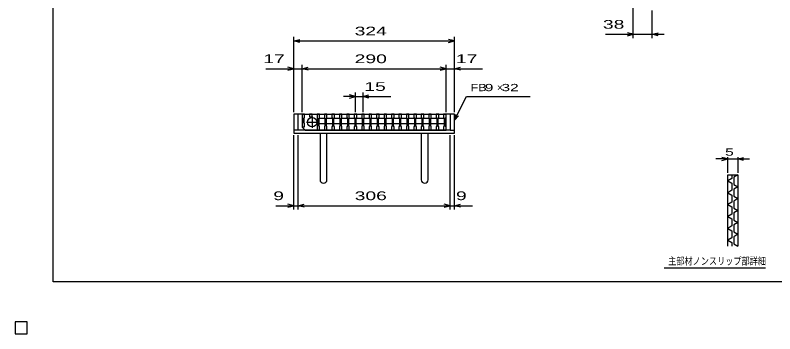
# Model space of a CAD drawing. Units: millimetres, scale not verified. Extents: x -1456 to 1389, y -1026 to 839.
# Drawn here: x -1456 to 74, y -1026 to -383 of the extents above; entities that cross this region are included whole.
import ezdxf
from ezdxf.enums import TextEntityAlignment as Align

# ---------------------------------------------------------------- set-up
doc = ezdxf.new("R2010")
doc.units = ezdxf.units.MM
doc.header["$LTSCALE"] = 8
for name, color, linetype, lineweight in [('0_2', 150, 'Continuous', 25), ('16', 3, 'Continuous', 25), ('19', 6, 'Continuous', 25), ('22', 4, 'Continuous', 25), ('32', 4, 'Continuous', 25)]:
    doc.layers.add(name, color=color, linetype=linetype, lineweight=lineweight)
doc.styles.add('ベクトル', font='')
doc.styles.get('ベクトル').set_extended_font_data('ベクトル')

msp = doc.modelspace()

# ---------------------------------------------------------------- linework, layer by layer
at = {"layer": '0_2'}
for p, q in [((-1379.2, -921.2), (-1379.2, 838.8)), ((1388.8, -921.2), (-1379.2, -921.2))]:
    msp.add_line(p, q, dxfattribs=at)
at = {"layer": '16'}
for p, q in [((-878, -583), (-878, -582.3)), ((-878, -582.3), (-873, -582.3)), ((-878, -583), (-878, -589)), ((-873, -583), (-878, -583)), ((-878, -583), (-878, -609)), ((-878, -583), (-588, -583)), ((-878, -589), (-877, -591)), ((-877, -591), (-877, -600)), ((-874, -583), (-849, -583)), ((-874, -591), (-873, -589)), ((-874, -600), (-874, -591)), ((-873, -582.3), (-873, -583)), ((-873, -589), (-873, -583)), ((-863, -583), (-863, -582.3)), ((-863, -582.3), (-858, -582.3)), ((-863, -583), (-863, -588)), ((-858, -583), (-863, -583)), ((-863, -588), (-858, -588)), ((-858, -582.3), (-858, -583)), ((-858, -588), (-858, -583)), ((-858, -587.5), (-858, -610.5)), ((-848, -583), (-848, -582.3)), ((-848, -582.3), (-843, -582.3)), ((-848, -583), (-848, -589.5)), ((-843, -583), (-848, -583)), ((-848, -589.5), (-847, -591.5)), ((-847, -591.5), (-847, -606.5)), ((-844, -591.5), (-843, -589.5)), ((-844, -591.5), (-843, -590.5)), ((-844, -606.5), (-844, -591.5)), ((-843, -582.3), (-843, -583)), ((-843, -589.5), (-843, -583)), ((-843, -590.5), (-833, -590.5)), ((-833, -583), (-833, -582.3)), ((-833, -582.3), (-828, -582.3)), ((-833, -583), (-833, -589.5)), ((-828, -583), (-833, -583)), ((-833, -589.5), (-832, -591.5)), ((-833, -590.5), (-832, -591.5)), ((-832, -591.5), (-832, -606.5)), ((-829, -591.5), (-828, -589.5)), ((-829, -591.5), (-828, -590.5)), ((-829, -606.5), (-829, -591.5)), ((-828, -582.3), (-828, -583)), ((-828, -589.5), (-828, -583)), ((-828, -590.5), (-818, -590.5)), ((-818, -583), (-818, -582.3)), ((-818, -582.3), (-813, -582.3)), ((-818, -583), (-818, -589.5)), ((-813, -583), (-818, -583)), ((-818, -589.5), (-817, -591.5)), ((-818, -590.5), (-817, -591.5)), ((-817, -591.5), (-817, -606.5)), ((-814, -591.5), (-813, -589.5)), ((-814, -591.5), (-813, -590.5)), ((-814, -606.5), (-814, -591.5)), ((-813, -582.3), (-813, -583)), ((-813, -589.5), (-813, -583)), ((-813, -590.5), (-803, -590.5)), ((-803, -583), (-803, -582.3)), ((-803, -582.3), (-798, -582.3)), ((-803, -583), (-803, -589.5)), ((-798, -583), (-803, -583)), ((-803, -589.5), (-802, -591.5)), ((-803, -590.5), (-802, -591.5)), ((-802, -591.5), (-802, -606.5)), ((-799, -591.5), (-798, -589.5)), ((-799, -591.5), (-798, -590.5)), ((-799, -606.5), (-799, -591.5)), ((-798, -582.3), (-798, -583)), ((-798, -589.5), (-798, -583)), ((-798, -590.5), (-788, -590.5)), ((-788, -583), (-788, -582.3)), ((-788, -582.3), (-783, -582.3)), ((-788, -583), (-788, -589.5)), ((-783, -583), (-788, -583)), ((-788, -589.5), (-787, -591.5)), ((-788, -590.5), (-787, -591.5)), ((-787, -591.5), (-787, -606.5)), ((-784, -591.5), (-783, -589.5)), ((-784, -591.5), (-783, -590.5)), ((-784, -606.5), (-784, -591.5)), ((-783, -582.3), (-783, -583)), ((-783, -589.5), (-783, -583)), ((-783, -590.5), (-773, -590.5)), ((-773, -583), (-773, -582.3)), ((-773, -582.3), (-768, -582.3)), ((-773, -583), (-773, -589.5)), ((-768, -583), (-773, -583)), ((-773, -589.5), (-772, -591.5)), ((-773, -590.5), (-772, -591.5)), ((-772, -591.5), (-772, -606.5)), ((-769, -591.5), (-768, -589.5)), ((-769, -591.5), (-768, -590.5)), ((-769, -606.5), (-769, -591.5)), ((-768, -582.3), (-768, -583)), ((-768, -589.5), (-768, -583)), ((-768, -590.5), (-758, -590.5)), ((-758, -583), (-758, -582.3)), ((-758, -582.3), (-753, -582.3)), ((-758, -583), (-758, -589.5)), ((-753, -583), (-758, -583)), ((-758, -589.5), (-757, -591.5)), ((-758, -590.5), (-757, -591.5)), ((-757, -591.5), (-757, -606.5)), ((-754, -591.5), (-753, -589.5)), ((-754, -591.5), (-753, -590.5)), ((-754, -606.5), (-754, -591.5)), ((-753, -582.3), (-753, -583)), ((-753, -589.5), (-753, -583)), ((-753, -590.5), (-743, -590.5)), ((-743, -583), (-743, -582.3)), ((-743, -582.3), (-738, -582.3)), ((-743, -583), (-743, -589.5)), ((-738, -583), (-743, -583)), ((-743, -589.5), (-742, -591.5)), ((-743, -590.5), (-742, -591.5)), ((-742, -591.5), (-742, -606.5)), ((-739, -591.5), (-738, -589.5)), ((-739, -591.5), (-738, -590.5)), ((-739, -606.5), (-739, -591.5)), ((-738, -582.3), (-738, -583)), ((-738, -589.5), (-738, -583)), ((-738, -590.5), (-728, -590.5)), ((-728, -583), (-728, -582.3)), ((-728, -582.3), (-723, -582.3)), ((-728, -583), (-728, -589.5)), ((-723, -583), (-728, -583)), ((-728, -589.5), (-727, -591.5)), ((-728, -590.5), (-727, -591.5)), ((-727, -591.5), (-727, -606.5)), ((-724, -591.5), (-723, -589.5)), ((-724, -591.5), (-723, -590.5)), ((-724, -606.5), (-724, -591.5)), ((-723, -582.3), (-723, -583)), ((-723, -589.5), (-723, -583)), ((-723, -590.5), (-713, -590.5)), ((-713, -583), (-713, -582.3)), ((-713, -582.3), (-708, -582.3)), ((-713, -583), (-713, -589.5)), ((-708, -583), (-713, -583)), ((-713, -589.5), (-712, -591.5)), ((-713, -590.5), (-712, -591.5)), ((-712, -591.5), (-712, -606.5)), ((-709, -591.5), (-708, -589.5)), ((-709, -591.5), (-708, -590.5)), ((-709, -606.5), (-709, -591.5)), ((-708, -582.3), (-708, -583)), ((-708, -589.5), (-708, -583)), ((-708, -590.5), (-698, -590.5)), ((-698, -583), (-698, -582.3)), ((-698, -582.3), (-693, -582.3)), ((-698, -583), (-698, -589.5)), ((-693, -583), (-698, -583)), ((-698, -589.5), (-697, -591.5)), ((-698, -590.5), (-697, -591.5)), ((-697, -591.5), (-697, -606.5)), ((-694, -591.5), (-693, -589.5)), ((-694, -591.5), (-693, -590.5)), ((-694, -606.5), (-694, -591.5)), ((-693, -582.3), (-693, -583)), ((-693, -589.5), (-693, -583)), ((-693, -590.5), (-683, -590.5)), ((-683, -583), (-683, -582.3)), ((-683, -582.3), (-678, -582.3)), ((-683, -583), (-683, -589.5)), ((-678, -583), (-683, -583)), ((-683, -589.5), (-682, -591.5)), ((-683, -590.5), (-682, -591.5)), ((-682, -591.5), (-682, -606.5)), ((-679, -591.5), (-678, -589.5)), ((-679, -591.5), (-678, -590.5)), ((-679, -606.5), (-679, -591.5)), ((-678, -582.3), (-678, -583)), ((-678, -589.5), (-678, -583)), ((-678, -590.5), (-668, -590.5)), ((-668, -583), (-668, -582.3)), ((-668, -582.3), (-663, -582.3)), ((-668, -583), (-668, -589.5)), ((-663, -583), (-668, -583)), ((-668, -589.5), (-667, -591.5)), ((-668, -590.5), (-667, -591.5)), ((-667, -591.5), (-667, -606.5)), ((-664, -591.5), (-663, -589.5)), ((-664, -591.5), (-663, -590.5)), ((-664, -606.5), (-664, -591.5)), ((-663, -582.3), (-663, -583)), ((-663, -589.5), (-663, -583)), ((-663, -590.5), (-653, -590.5)), ((-653, -583), (-653, -582.3)), ((-653, -582.3), (-648, -582.3)), ((-653, -583), (-653, -589.5)), ((-648, -583), (-653, -583)), ((-653, -589.5), (-652, -591.5)), ((-653, -590.5), (-652, -591.5)), ((-652, -591.5), (-652, -606.5)), ((-649, -591.5), (-648, -589.5)), ((-649, -591.5), (-648, -590.5)), ((-649, -606.5), (-649, -591.5)), ((-648, -582.3), (-648, -583)), ((-648, -589.5), (-648, -583)), ((-648, -590.5), (-638, -590.5)), ((-638, -583), (-638, -582.3)), ((-638, -582.3), (-633, -582.3)), ((-638, -583), (-638, -589.5)), ((-633, -583), (-638, -583)), ((-638, -589.5), (-637, -591.5)), ((-638, -590.5), (-637, -591.5)), ((-637, -591.5), (-637, -606.5)), ((-634, -591.5), (-633, -589.5)), ((-634, -591.5), (-633, -590.5)), ((-634, -606.5), (-634, -591.5)), ((-633, -582.3), (-633, -583)), ((-633, -589.5), (-633, -583)), ((-633, -590.5), (-623, -590.5)), ((-623, -583), (-623, -582.3)), ((-623, -582.3), (-618, -582.3)), ((-623, -583), (-623, -589.5)), ((-618, -583), (-623, -583)), ((-623, -589.5), (-622, -591.5)), ((-623, -590.5), (-622, -591.5)), ((-622, -591.5), (-622, -606.5)), ((-619, -591.5), (-618, -589.5)), ((-619, -591.5), (-618, -590.5)), ((-619, -606.5), (-619, -591.5)), ((-618, -582.3), (-618, -583)), ((-618, -589.5), (-618, -583)), ((-618, -590.5), (-608, -590.5)), ((-608, -583), (-608, -582.3)), ((-608, -582.3), (-603, -582.3)), ((-608, -583), (-608, -589.5)), ((-603, -583), (-608, -583)), ((-608, -589.5), (-607, -591.5)), ((-608, -590.5), (-607, -591.5)), ((-607, -591.5), (-607, -606.5)), ((-604, -591.5), (-603, -589.5)), ((-604, -591.5), (-603, -590.5)), ((-604, -606.5), (-604, -591.5)), ((-603, -582.3), (-603, -583)), ((-603, -589.5), (-603, -583)), ((-603, -590.5), (-593, -590.5)), ((-593, -583), (-593, -582.3)), ((-593, -582.3), (-588, -582.3)), ((-593, -583), (-593, -589.5)), ((-588, -583), (-593, -583)), ((-593, -589.5), (-592, -591.5)), ((-593, -590.5), (-592, -591.5)), ((-592, -591.5), (-592, -606.5)), ((-589, -591.5), (-588, -589.5)), ((-589, -606.5), (-589, -591.5)), ((-588, -582.3), (-588, -583)), ((-588, -589.5), (-588, -583)), ((-588, -615), (-588, -583)), ((-877, -600), (-878, -602)), ((-878, -602), (-878, -608)), ((-878, -608), (-873, -608)), ((-878, -609), (-872, -615)), ((-873, -602), (-874, -600)), ((-873, -608), (-873, -602)), ((-869.5, -599), (-846.5, -599)), ((-847, -606.5), (-848, -608.5)), ((-848, -608.5), (-848, -615)), ((-843, -602.5), (-844, -601.5)), ((-843, -608.5), (-844, -606.5)), ((-833, -602.5), (-843, -602.5)), ((-843, -615), (-843, -608.5)), ((-832, -601.5), (-833, -602.5)), ((-832, -606.5), (-833, -608.5)), ((-833, -608.5), (-833, -615)), ((-828, -602.5), (-829, -601.5)), ((-828, -608.5), (-829, -606.5)), ((-818, -602.5), (-828, -602.5)), ((-828, -615), (-828, -608.5)), ((-817, -601.5), (-818, -602.5)), ((-817, -606.5), (-818, -608.5)), ((-818, -608.5), (-818, -615)), ((-813, -602.5), (-814, -601.5)), ((-813, -608.5), (-814, -606.5)), ((-803, -602.5), (-813, -602.5)), ((-813, -615), (-813, -608.5)), ((-802, -601.5), (-803, -602.5)), ((-802, -606.5), (-803, -608.5)), ((-803, -608.5), (-803, -615)), ((-798, -602.5), (-799, -601.5)), ((-798, -608.5), (-799, -606.5)), ((-788, -602.5), (-798, -602.5)), ((-798, -615), (-798, -608.5)), ((-787, -601.5), (-788, -602.5)), ((-787, -606.5), (-788, -608.5)), ((-788, -608.5), (-788, -615)), ((-783, -602.5), (-784, -601.5)), ((-783, -608.5), (-784, -606.5)), ((-773, -602.5), (-783, -602.5)), ((-783, -615), (-783, -608.5)), ((-772, -601.5), (-773, -602.5)), ((-772, -606.5), (-773, -608.5)), ((-773, -608.5), (-773, -615)), ((-768, -602.5), (-769, -601.5)), ((-768, -608.5), (-769, -606.5)), ((-758, -602.5), (-768, -602.5)), ((-768, -615), (-768, -608.5)), ((-757, -601.5), (-758, -602.5)), ((-757, -606.5), (-758, -608.5)), ((-758, -608.5), (-758, -615)), ((-753, -602.5), (-754, -601.5)), ((-753, -608.5), (-754, -606.5)), ((-743, -602.5), (-753, -602.5)), ((-753, -615), (-753, -608.5)), ((-742, -601.5), (-743, -602.5)), ((-742, -606.5), (-743, -608.5)), ((-743, -608.5), (-743, -615)), ((-738, -602.5), (-739, -601.5)), ((-738, -608.5), (-739, -606.5)), ((-728, -602.5), (-738, -602.5)), ((-738, -615), (-738, -608.5)), ((-727, -601.5), (-728, -602.5)), ((-727, -606.5), (-728, -608.5)), ((-728, -608.5), (-728, -615)), ((-723, -602.5), (-724, -601.5)), ((-723, -608.5), (-724, -606.5)), ((-713, -602.5), (-723, -602.5)), ((-723, -615), (-723, -608.5)), ((-712, -601.5), (-713, -602.5)), ((-712, -606.5), (-713, -608.5)), ((-713, -608.5), (-713, -615)), ((-708, -602.5), (-709, -601.5)), ((-708, -608.5), (-709, -606.5)), ((-698, -602.5), (-708, -602.5)), ((-708, -615), (-708, -608.5)), ((-697, -601.5), (-698, -602.5)), ((-697, -606.5), (-698, -608.5)), ((-698, -608.5), (-698, -615)), ((-693, -602.5), (-694, -601.5)), ((-693, -608.5), (-694, -606.5)), ((-683, -602.5), (-693, -602.5)), ((-693, -615), (-693, -608.5)), ((-682, -601.5), (-683, -602.5)), ((-682, -606.5), (-683, -608.5)), ((-683, -608.5), (-683, -615)), ((-678, -602.5), (-679, -601.5)), ((-678, -608.5), (-679, -606.5)), ((-668, -602.5), (-678, -602.5)), ((-678, -615), (-678, -608.5)), ((-667, -601.5), (-668, -602.5)), ((-667, -606.5), (-668, -608.5)), ((-668, -608.5), (-668, -615)), ((-663, -602.5), (-664, -601.5)), ((-663, -608.5), (-664, -606.5)), ((-653, -602.5), (-663, -602.5)), ((-663, -615), (-663, -608.5)), ((-652, -601.5), (-653, -602.5)), ((-652, -606.5), (-653, -608.5)), ((-653, -608.5), (-653, -615)), ((-648, -602.5), (-649, -601.5)), ((-648, -608.5), (-649, -606.5)), ((-638, -602.5), (-648, -602.5)), ((-648, -615), (-648, -608.5)), ((-637, -601.5), (-638, -602.5)), ((-637, -606.5), (-638, -608.5)), ((-638, -608.5), (-638, -615)), ((-633, -602.5), (-634, -601.5)), ((-633, -608.5), (-634, -606.5)), ((-623, -602.5), (-633, -602.5)), ((-633, -615), (-633, -608.5)), ((-622, -601.5), (-623, -602.5)), ((-622, -606.5), (-623, -608.5)), ((-623, -608.5), (-623, -615)), ((-618, -602.5), (-619, -601.5)), ((-618, -608.5), (-619, -606.5)), ((-608, -602.5), (-618, -602.5)), ((-618, -615), (-618, -608.5)), ((-607, -601.5), (-608, -602.5)), ((-607, -606.5), (-608, -608.5)), ((-608, -608.5), (-608, -615)), ((-603, -602.5), (-604, -601.5)), ((-603, -608.5), (-604, -606.5)), ((-593, -602.5), (-603, -602.5)), ((-603, -615), (-603, -608.5)), ((-592, -601.5), (-593, -602.5)), ((-592, -606.5), (-593, -608.5)), ((-593, -608.5), (-593, -615)), ((-588, -608.5), (-589, -606.5)), ((-588, -615), (-588, -608.5)), ((-872, -615), (-588, -615)), ((-848, -615), (-843, -615)), ((-833, -615), (-828, -615)), ((-818, -615), (-813, -615)), ((-803, -615), (-798, -615)), ((-788, -615), (-783, -615)), ((-773, -615), (-768, -615)), ((-758, -615), (-753, -615)), ((-743, -615), (-738, -615)), ((-728, -615), (-723, -615)), ((-713, -615), (-708, -615)), ((-698, -615), (-693, -615)), ((-683, -615), (-678, -615)), ((-668, -615), (-663, -615)), ((-653, -615), (-648, -615)), ((-638, -615), (-633, -615)), ((-623, -615), (-618, -615)), ((-608, -615), (-603, -615)), ((-593, -615), (-588, -615)), ((-1432, -1002), (-1456, -1002)), ((-1456, -1002), (-1456, -1026)), ((-1432, -1002), (-1456, -1002)), ((-1456, -1002), (-1456, -1026)), ((-1432, -1002), (-1456, -1002)), ((-1456, -1002), (-1456, -1026)), ((-1432, -1002), (-1456, -1002)), ((-1456, -1002), (-1456, -1026)), ((-1432, -1002), (-1456, -1002)), ((-1456, -1002), (-1456, -1026)), ((-1432, -1026), (-1432, -1002)), ((-1432, -1026), (-1432, -1002)), ((-1432, -1026), (-1432, -1002)), ((-1432, -1026), (-1432, -1002)), ((-1432, -1026), (-1432, -1002)), ((-1456, -1026), (-1432, -1026)), ((-1456, -1026), (-1432, -1026)), ((-1456, -1026), (-1432, -1026)), ((-1456, -1026), (-1432, -1026)), ((-1456, -1026), (-1432, -1026))]:
    msp.add_line(p, q, dxfattribs=at)
msp.add_circle((-858, -599), 9.5, dxfattribs=at)
at = {"layer": '19'}
for p, q in [((-878, -583), (-895, -583)), ((-895, -583), (-895, -621)), ((-886, -615), (-886, -583)), ((-571, -583), (-588, -583)), ((-580, -583), (-580, -615)), ((-571, -621), (-571, -583)), ((-886, -615), (-895, -615)), ((-895, -621), (-571, -621)), ((-580, -615), (-886, -615)), ((-842, -621), (-842, -715)), ((-828, -715), (-828, -621)), ((-638, -621), (-638, -715)), ((-624, -715), (-624, -621)), ((-580, -615), (-571, -615))]:
    msp.add_line(p, q, dxfattribs=at)
for centre in [(-835, -715), (-631, -715)]:
    msp.add_arc(centre, 7, 180, 0, dxfattribs=at)
at = {"layer": '22'}
for p, q in [((-211, -429.5), (-211, -245.5)), ((-173, -429.5), (-173, -373.5)), ((-895, -579), (-895, -427)), ((-571, -579), (-571, -427)), ((-267, -421.5), (-211, -421.5)), ((-211, -421.5), (-223, -418.3)), ((-223, -424.7), (-211, -421.5)), ((-211, -421.5), (-173, -421.5)), ((-173, -421.5), (-161, -418.3)), ((-161, -424.7), (-173, -421.5)), ((-173, -421.5), (-149, -421.5)), ((-895, -435), (-883, -431.8)), ((-883, -438.2), (-895, -435)), ((-895, -435), (-571, -435)), ((-571, -435), (-583, -431.8)), ((-583, -438.2), (-571, -435)), ((-895, -491), (-907, -487.8)), ((-895, -579), (-895, -483)), ((-878, -579), (-878, -483)), ((-878, -491), (-866, -487.8)), ((-588, -491), (-600, -487.8)), ((-588, -579), (-588, -483)), ((-571, -579), (-571, -483)), ((-571, -491), (-559, -487.8)), ((-951, -491), (-895, -491)), ((-907, -494.2), (-895, -491)), ((-895, -491), (-878, -491)), ((-866, -494.2), (-878, -491)), ((-878, -491), (-588, -491)), ((-600, -494.2), (-588, -491)), ((-588, -491), (-571, -491)), ((-559, -494.2), (-571, -491)), ((-571, -491), (-515, -491)), ((-770.5, -547), (-794.5, -547)), ((-770.5, -547), (-782.5, -543.8)), ((-782.5, -550.2), (-770.5, -547)), ((-770.5, -579), (-770.5, -539)), ((-770.5, -547), (-755.5, -547)), ((-755.5, -539), (-755.5, -579)), ((-755.5, -547), (-743.5, -543.8)), ((-743.5, -550.2), (-755.5, -547)), ((-755.5, -547), (-699.5, -547)), ((-571, -595), (-547, -547)), ((-547, -547), (-419, -547)), ((-571, -595), (-568.6, -583.3)), ((-571, -595), (-563, -586.2)), ((-895, -775.4), (-895, -625)), ((-886, -775.4), (-886, -625)), ((-580, -775.4), (-580, -625)), ((-571, -775.4), (-571, -625)), ((-895, -767.4), (-907, -764.2)), ((-886, -767.4), (-874, -764.2)), ((-580, -767.4), (-592, -764.2)), ((-571, -767.4), (-559, -764.2)), ((-931, -767.4), (-895, -767.4)), ((-907, -770.6), (-895, -767.4)), ((-895, -767.4), (-886, -767.4)), ((-874, -770.6), (-886, -767.4)), ((-886, -767.4), (-580, -767.4)), ((-592, -770.6), (-580, -767.4)), ((-580, -767.4), (-571, -767.4)), ((-559, -770.6), (-571, -767.4)), ((-571, -767.4), (-535, -767.4))]:
    msp.add_line(p, q, dxfattribs=at)
at = {"layer": '22', "color": 2}
for p, q in [((-1432, -1002), (-1456, -1002)), ((-1456, -1002), (-1456, -1026)), ((-1432, -1002), (-1456, -1002)), ((-1456, -1002), (-1456, -1026)), ((-1432, -1002), (-1456, -1002)), ((-1456, -1002), (-1456, -1026)), ((-1432, -1026), (-1432, -1002)), ((-1432, -1026), (-1432, -1002)), ((-1432, -1026), (-1432, -1002)), ((-1456, -1026), (-1432, -1026)), ((-1456, -1026), (-1432, -1026)), ((-1456, -1026), (-1432, -1026))]:
    msp.add_line(p, q, dxfattribs=at)
at = {"layer": '32'}
for p, q in [((-20.8, -673.2), (-44.8, -673.2)), ((-20.8, -673.2), (-32.8, -670)), ((-32.8, -676.4), (-20.8, -673.2)), ((-20.8, -701.2), (-20.8, -669.2)), ((-20.8, -673.2), (-0.8, -673.2)), ((-0.8, -669.2), (-0.8, -701.2)), ((-0.8, -673.2), (11.2, -670)), ((11.2, -676.4), (-0.8, -673.2)), ((-0.8, -673.2), (23.2, -673.2)), ((-20.8, -705.2), (-0.8, -705.2)), ((-20.8, -849.2), (-20.8, -705.2)), ((-12.8, -712.4), (-20.8, -717.2)), ((-20.8, -717.2), (-12.8, -722)), ((-12.8, -705.2), (-12.8, -712.4)), ((-0.8, -705.2), (-8.8, -710)), ((-8.8, -710), (-8.8, -724.4)), ((-0.8, -705.2), (-0.8, -849.2)), ((-12.8, -722), (-12.8, -736.4)), ((-8.8, -724.4), (-0.8, -729.2)), ((-0.8, -729.2), (-8.8, -734)), ((-8.8, -734), (-8.8, -748.4)), ((-12.8, -736.4), (-20.8, -741.2)), ((-20.8, -741.2), (-12.8, -746)), ((-12.8, -746), (-12.8, -760.4)), ((-8.8, -748.4), (-0.8, -753.2)), ((-12.8, -760.4), (-20.8, -765.2)), ((-0.8, -753.2), (-8.8, -758)), ((-8.8, -758), (-8.8, -772.4)), ((-20.8, -765.2), (-12.8, -770)), ((-12.8, -770), (-12.8, -784.4)), ((-8.8, -772.4), (-0.8, -777.2)), ((-0.8, -777.2), (-8.8, -782)), ((-12.8, -784.4), (-20.8, -789.2)), ((-20.8, -789.2), (-12.8, -794)), ((-12.8, -794), (-12.8, -808.4)), ((-8.8, -782), (-8.8, -796.4)), ((-12.8, -808.4), (-20.8, -813.2)), ((-8.8, -796.4), (-0.8, -801.2)), ((-0.8, -801.2), (-8.8, -806)), ((-8.8, -806), (-8.8, -820.4)), ((-20.8, -813.2), (-12.8, -818)), ((-12.8, -818), (-12.8, -832.4)), ((-8.8, -820.4), (-0.8, -825.2)), ((-0.8, -825.2), (-8.8, -830)), ((-12.8, -832.4), (-20.8, -837.2)), ((-20.8, -837.2), (-12.8, -842)), ((-8.8, -830), (-8.8, -844.4)), ((-12.8, -842), (-12.8, -849.2)), ((-8.8, -844.4), (-0.8, -849.2)), ((55.2, -893.2), (-148.8, -893.2))]:
    msp.add_line(p, q, dxfattribs=at)

# ---------------------------------------------------------------- texts
at = {"layer": '22', "color": 2, "style": 'ベクトル'}
for s, height, width, p in [(' 38 ', 17.6, 1.65, (-283, -401.5)), (' 324 ', 17.6, 1.65, (-783, -415)), (' 17 ', 17.6, 1.65, (-967, -471)), (' 290 ', 17.6, 1.65, (-783, -471)), (' 17 ', 17.6, 1.65, (-579, -471)), (' 15 ', 17.6, 1.65, (-763.5, -527)), ('FB', 14.66, 1.3, (-539, -529)), (' 9 ', 14.66, 1.6, (-519, -529)), (' 32 ', 14.66, 1.6, (-485.4, -529)), (' 9 ', 17.6, 1.65, (-947, -747.4)), (' 306 ', 17.6, 1.65, (-783, -747.4)), (' 9 ', 17.6, 1.65, (-579, -747.4))]:
    msp.add_text(s, height=height, dxfattribs=dict(at, width=width)).set_placement(p, align=Align.MIDDLE_LEFT)
msp.add_text('×', height=14.7, dxfattribs=at).set_placement((-485.4, -529), align=Align.MIDDLE_LEFT)
at = {"layer": '32', "color": 2, "style": 'ベクトル'}
for s, width, p in [(' 5 ', 1.6, (-34.8, -659.2)), ('主部材ノンスリップ部詳細', 0.8, (-140.8, -879.2))]:
    msp.add_text(s, height=14.66, dxfattribs=dict(at, width=width)).set_placement(p, align=Align.MIDDLE_LEFT)

doc.saveas('drawing.dxf')
